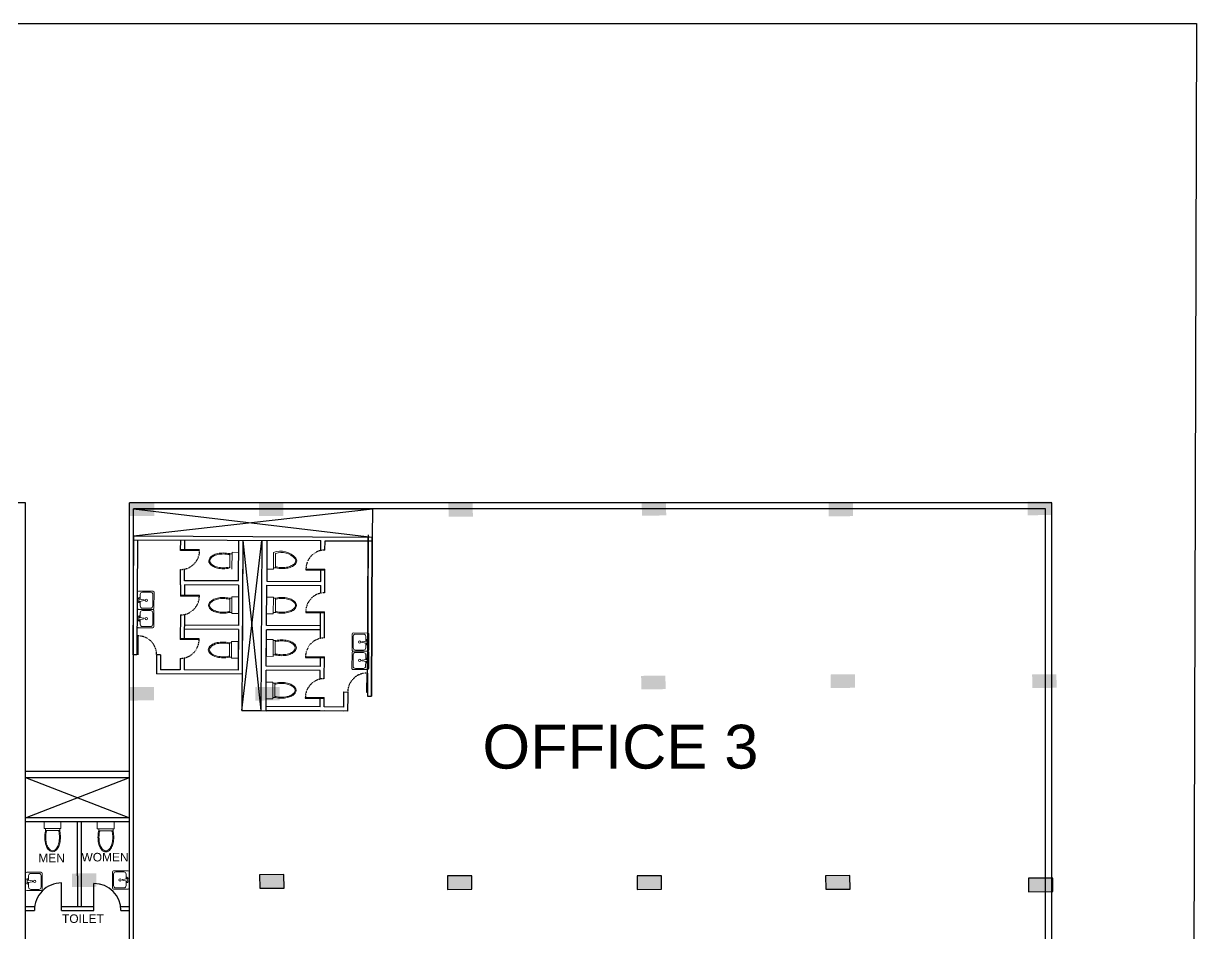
# Model space of a CAD drawing. Header units: millimetres. Extents: x 587797 to 2274247, y 1711 to 439204.
# Drawn here: x 1255669 to 1299108, y 295774 to 329492 of the extents above; entities that cross this region are included whole.
import ezdxf

# ---------------------------------------------------------------- set-up
doc = ezdxf.new("R2010")
doc.units = ezdxf.units.MM
doc.linetypes.add('ACAD_ISO03W100', pattern=[30, 12, -18])
doc.layers.add('finiture', color=7, linetype='Continuous', lineweight=20)
doc.styles.add('DIM_FONT', font='SIMPLEX', dxfattribs={"width": 0.8})
doc.styles.get("Standard").update_dxf_attribs({"font": 'arial.ttf'})

msp = doc.modelspace()

# ---------------------------------------------------------------- hatches: boundary and pattern name
h = msp.add_hatch(color=256)
h.dxf.hatch_style = 1
h.paths.add_polyline_path([(1260515.112, 311246.874), (1260510.824, 311746.856), (1259610.857, 311739.138), (1259615.145, 311239.156)])
h = msp.add_hatch(color=256)
h.dxf.hatch_style = 1
h.paths.add_polyline_path([(1265293.24, 311246.874), (1265288.952, 311746.856), (1264388.985, 311739.138), (1264393.273, 311239.156)])
h = msp.add_hatch(color=256)
h.dxf.hatch_style = 1
h.paths.add_polyline_path([(1272310.32, 311220.328), (1272306.033, 311720.31), (1271406.066, 311712.592), (1271410.353, 311212.61)])
h = msp.add_hatch(color=256)
h.dxf.hatch_style = 1
h.paths.add_polyline_path([(1279469.091, 311264.067), (1279464.803, 311764.048), (1278564.836, 311756.331), (1278569.124, 311256.349)])
h = msp.add_hatch(color=256)
h.dxf.hatch_style = 1
h.paths.add_polyline_path([(1286388.946, 311238.217), (1286384.658, 311738.199), (1285484.691, 311730.481), (1285488.979, 311230.499)])
h = msp.add_hatch(color=256)
h.dxf.hatch_style = 1
h.paths.add_polyline_path([(1293754.809, 311278.668), (1293750.521, 311778.649), (1292850.555, 311770.931), (1292854.842, 311270.95)])
h = msp.add_hatch(color=256)
h.dxf.hatch_style = 1
h.paths.add_polyline_path([(1286463.871, 304878.776), (1286459.583, 305378.758), (1285559.616, 305371.04), (1285563.904, 304871.058)])
h = msp.add_hatch(color=256)
h.dxf.hatch_style = 1
h.paths.add_polyline_path([(1293924.818, 304878.776), (1293920.53, 305378.758), (1293020.563, 305371.04), (1293024.851, 304871.058)])
h = msp.add_hatch(color=256)
h.dxf.hatch_style = 1
h.paths.add_polyline_path([(1279446.047, 304828.659), (1279441.759, 305328.64), (1278541.792, 305320.923), (1278546.08, 304820.941)])
h = msp.add_hatch(color=256)
h.dxf.hatch_style = 1
h.paths.add_polyline_path([(1260501.655, 304413.014), (1260497.367, 304912.996), (1259597.4, 304905.278), (1259601.688, 304405.297)])
h = msp.add_hatch(color=256)
h.dxf.hatch_style = 1
h.paths.add_polyline_path([(1265157.197, 304413.014), (1265152.909, 304912.996), (1264252.942, 304905.278), (1264257.23, 304405.297)])
h = msp.add_hatch(color=256)
h.dxf.hatch_style = 1
h.paths.add_polyline_path([(1258369.747, 297504.986), (1258365.459, 298004.968), (1257465.492, 297997.25), (1257469.78, 297497.268)])
h = msp.add_hatch(color=256)
h.dxf.hatch_style = 1
h.paths.add_polyline_path([(1265318.333, 297460.896), (1265314.045, 297960.877), (1264414.078, 297953.16), (1264418.366, 297453.178)])
h = msp.add_hatch(color=256)
h.dxf.hatch_style = 1
h.paths.add_polyline_path([(1272274.285, 297416.357), (1272269.997, 297916.339), (1271370.03, 297908.621), (1271374.318, 297408.639)])
h = msp.add_hatch(color=256)
h.dxf.hatch_style = 1
h.paths.add_polyline_path([(1279297.105, 297416.357), (1279292.818, 297916.339), (1278392.851, 297908.621), (1278397.138, 297408.639)])
h = msp.add_hatch(color=256)
h.dxf.hatch_style = 1
h.paths.add_polyline_path([(1286277.705, 297423.402), (1286273.417, 297923.384), (1285373.45, 297915.666), (1285377.738, 297415.684)])
h = msp.add_hatch(color=256)
h.dxf.hatch_style = 1
h.paths.add_polyline_path([(1293787.162, 297331.698), (1293782.874, 297831.68), (1292882.907, 297823.962), (1292887.195, 297323.98)])

# ---------------------------------------------------------------- linework, layer by layer
for p, q in [((1099894.904, 329491.777), (1299107.928, 329491.777)), ((1299107.928, 329491.777), (1298708.985, 189502.699)), ((1255743.882, 311734.998), (1201743.882, 311734.998)), ((1255743.882, 291504.998), (1255743.882, 311734.998)), ((1293743.882, 311734.998), (1259593.882, 311734.998)), ((1259593.882, 291504.998), (1259593.882, 311734.998)), ((1293513.882, 311504.998), (1259743.882, 311504.998)), ((1259743.882, 291734.998), (1259743.882, 311504.998)), ((1259743.882, 310504.998), (1259743.882, 311504.998)), ((1259743.882, 311504.998), (1268589.775, 311504.998)), ((1259743.882, 311504.998), (1268584.639, 310461.483)), ((1259743.882, 310504.998), (1268589.775, 311504.998)), ((1268589.775, 311504.998), (1268584.639, 310461.483)), ((1293513.882, 291734.998), (1293513.882, 311504.998)), ((1293743.882, 291734.998), (1293743.882, 311734.998)), ((1259743.882, 310504.998), (1259722.229, 306105.705)), ((1259743.187, 310363.749), (1266685.038, 310329.581)), ((1259743.882, 310504.998), (1268584.639, 310461.483)), ((1259893.142, 310354.261), (1259872.227, 306104.967)), ((1261490.161, 309962.319), (1261492.052, 310346.391)), ((1261640.159, 309961.581), (1261642.05, 310345.653)), ((1263634.642, 308835.827), (1263642.025, 310335.809)), ((1263792.024, 310335.071), (1263761.015, 304035.147)), ((1263761.015, 304035.147), (1264492.015, 310331.625)), ((1263792.024, 310335.071), (1263767.66, 305385.131)), ((1263792.024, 310335.071), (1264461.007, 304031.702)), ((1264492.015, 310331.625), (1264461.007, 304031.702)), ((1264685.02, 310330.675), (1264677.637, 308830.694)), ((1266683.235, 309963.207), (1266685.038, 310329.581)), ((1266833.313, 309978.729), (1266835.037, 310328.843)), ((1266835.037, 310328.843), (1268583.944, 310320.235)), ((1268406.373, 304719.065), (1268434.641, 310462.221)), ((1268435.078, 310550.97), (1268410.468, 305551.031)), ((1268584.639, 310461.483), (1268555.633, 304568.328)), ((1268555.633, 304568.328), (1268584.639, 310461.483)), ((1262190.153, 309958.874), (1261490.161, 309962.319)), ((1262190.295, 309987.874), (1261490.304, 309991.319)), ((1261483.93, 308696.411), (1261486.716, 309262.328)), ((1261634.667, 308845.671), (1261636.794, 309277.85)), ((1266129.876, 309282.182), (1266129.734, 309253.183)), ((1266129.734, 309253.183), (1266829.725, 309249.737)), ((1266129.876, 309282.182), (1266829.868, 309278.737)), ((1266677.612, 308820.85), (1266679.727, 309250.476)), ((1266825.53, 308397.471), (1266829.868, 309278.737)), ((1261483.93, 308696.411), (1261481.87, 308277.897)), ((1261633.928, 308695.673), (1261631.868, 308277.159)), ((1263633.904, 308685.829), (1261633.928, 308695.673)), ((1263634.642, 308835.827), (1261634.667, 308845.671)), ((1263633.904, 308685.829), (1263626.521, 307185.847)), ((1264669.515, 307180.714), (1264676.898, 308680.695)), ((1264676.898, 308680.695), (1266676.874, 308670.851)), ((1264677.637, 308830.694), (1266677.612, 308820.85)), ((1266675.452, 308381.95), (1266676.874, 308670.851)), ((1262181.862, 308274.452), (1261481.87, 308277.897)), ((1262182.005, 308303.451), (1261482.013, 308306.897)), ((1262181.862, 308274.452), (1262182.005, 308303.451)), ((1261478.425, 307577.906), (1261473.953, 306669.306)), ((1261628.503, 307593.427), (1261624.094, 306697.567)), ((1266122.093, 307700.925), (1266121.951, 307671.926)), ((1266121.951, 307671.926), (1266821.942, 307668.48)), ((1266122.093, 307700.925), (1266822.085, 307697.48)), ((1266667.219, 306709.325), (1266672.087, 307698.218)), ((1266817.298, 306724.847), (1266822.085, 307697.48)), ((1263626.521, 307185.847), (1261626.545, 307195.691)), ((1266669.491, 307170.87), (1264669.515, 307180.714)), ((1259875.672, 306804.959), (1259872.227, 306104.967)), ((1259904.672, 306804.816), (1259875.672, 306804.959)), ((1259904.672, 306804.816), (1259901.227, 306104.824)), ((1262174.087, 306694.86), (1261474.095, 306698.305)), ((1263625.783, 307035.849), (1261625.807, 307045.693)), ((1262173.944, 306665.86), (1262174.087, 306694.86)), ((1263625.783, 307035.849), (1263618.4, 305535.867)), ((1264662.132, 305680.732), (1264668.777, 307030.715)), ((1266668.753, 307020.871), (1264668.777, 307030.715)), ((1262173.944, 306665.86), (1261473.953, 306669.306)), ((1259872.227, 306104.967), (1259722.229, 306105.705)), ((1260597.821, 305951.394), (1260595.111, 305400.746)), ((1260601.218, 306101.379), (1260600.48, 305951.381)), ((1260748.557, 306100.654), (1260601.218, 306101.379)), ((1260748.557, 306100.654), (1260745.847, 305550.006)), ((1261470.507, 305969.314), (1261468.426, 305546.449)), ((1261620.586, 305984.836), (1261618.424, 305545.711)), ((1266113.861, 306028.301), (1266113.718, 305999.301)), ((1266113.718, 305999.301), (1266813.709, 305995.856)), ((1266113.861, 306028.301), (1266813.852, 306024.855)), ((1266662.108, 305670.888), (1266663.711, 305996.594)), ((1266809.866, 305215.088), (1266813.852, 306024.855)), ((1263767.66, 305385.131), (1260595.111, 305400.746)), ((1261468.426, 305546.449), (1260745.847, 305550.006)), ((1263618.4, 305535.867), (1261618.424, 305545.711)), ((1264654.749, 304180.75), (1264661.394, 305530.734)), ((1266661.37, 305520.89), (1264661.394, 305530.734)), ((1266662.108, 305670.888), (1264662.132, 305680.732)), ((1266659.788, 305199.566), (1266661.37, 305520.89)), ((1268380.819, 305419.199), (1268377.373, 304719.208)), ((1268380.819, 305419.199), (1268409.818, 305419.056)), ((1268409.818, 305419.056), (1268406.373, 304719.065)), ((1266106.43, 304518.542), (1266106.287, 304489.542)), ((1266106.43, 304518.542), (1266806.421, 304515.096)), ((1266804.723, 304170.168), (1266806.421, 304515.096)), ((1267527.302, 304166.611), (1267530.043, 304723.378)), ((1267530.043, 304723.378), (1267677.382, 304722.653)), ((1267676.644, 304572.655), (1267673.903, 304015.888)), ((1267677.382, 304722.653), (1267676.644, 304572.655)), ((1267676.644, 304572.655), (1267679.302, 304572.642)), ((1268377.373, 304719.208), (1268406.373, 304719.065)), ((1268406.373, 304719.065), (1268405.635, 304569.067)), ((1268405.635, 304569.067), (1268555.633, 304568.328)), ((1268406.373, 304719.065), (1268406.373, 304719.065)), ((1264654.011, 304030.752), (1264654.749, 304180.75)), ((1266654.725, 304170.906), (1264654.749, 304180.75)), ((1266106.287, 304489.542), (1266806.278, 304486.097)), ((1266654.725, 304170.906), (1266656.28, 304486.835)), ((1267527.302, 304166.611), (1266804.723, 304170.168)), ((1263761.015, 304035.147), (1264461.007, 304031.702)), ((1264461.007, 304031.702), (1264654.011, 304030.752)), ((1266653.987, 304020.908), (1264654.011, 304030.752)), ((1267673.903, 304015.888), (1264654.011, 304030.752)), ((1267526.564, 304016.613), (1266803.985, 304020.169)), ((1255743.882, 301787.797), (1259593.882, 301787.797)), ((1255743.882, 301557.797), (1259593.882, 301557.797)), ((1255743.882, 301557.797), (1259593.882, 300057.797)), ((1255743.882, 300057.797), (1259593.882, 301557.797)), ((1255743.882, 298778.208), (1255743.882, 300778.208)), ((1259593.882, 300057.797), (1255743.882, 300057.797)), ((1259593.882, 299907.797), (1255743.882, 299907.797)), ((1257668.882, 297907.797), (1257668.882, 299907.797)), ((1257818.882, 296778.208), (1257818.882, 299907.797)), ((1259593.882, 297907.797), (1259593.882, 299907.797)), ((1255743.882, 297571.348), (1255743.882, 299571.348)), ((1255743.882, 297571.348), (1255743.882, 299071.348)), ((1257076.509, 296628.208), (1257076.509, 297650.142)), ((1257668.882, 297907.797), (1257668.882, 296778.208)), ((1258278.765, 296628.208), (1258278.765, 297628.208)), ((1265314.045, 297960.877), (1264414.078, 297953.16)), ((1264414.078, 297953.16), (1264418.366, 297453.178)), ((1265318.333, 297460.896), (1265314.045, 297960.877)), ((1272269.997, 297916.339), (1271370.03, 297908.621)), ((1271370.03, 297908.621), (1271374.318, 297408.639)), ((1272274.285, 297416.357), (1272269.997, 297916.339)), ((1279292.818, 297916.339), (1278392.851, 297908.621)), ((1278392.851, 297908.621), (1278397.138, 297408.639)), ((1279297.105, 297416.357), (1279292.818, 297916.339)), ((1286273.417, 297923.384), (1285373.45, 297915.666)), ((1285373.45, 297915.666), (1285377.738, 297415.684)), ((1286277.705, 297423.402), (1286273.417, 297923.384)), ((1293782.874, 297831.68), (1292882.907, 297823.962)), ((1292882.907, 297823.962), (1292887.195, 297323.98)), ((1293787.162, 297331.698), (1293782.874, 297831.68)), ((1264418.366, 297453.178), (1265318.333, 297460.896)), ((1271374.318, 297408.639), (1272274.285, 297416.357)), ((1278397.138, 297408.639), (1279297.105, 297416.357)), ((1285377.738, 297415.684), (1286277.705, 297423.402)), ((1292887.195, 297323.98), (1293787.162, 297331.698)), ((1255743.882, 296778.208), (1256084.56, 296778.208)), ((1257076.509, 296778.208), (1258278.765, 296778.208)), ((1257076.509, 296778.208), (1257743.882, 296778.208)), ((1259268.311, 296772.423), (1259593.882, 296778.208)), ((1255743.882, 296628.208), (1256076.509, 296628.208)), ((1257076.509, 296628.208), (1258278.765, 296628.208)), ((1257076.509, 296628.208), (1257743.882, 296628.208)), ((1259278.765, 296628.208), (1259593.882, 296628.208))]:
    msp.add_line(p, q)
at = {"linetype": 'ACAD_ISO03W100'}
for centre, start, end in [((1261490.161, 309962.319), 269.7179901, 359.71799), ((1266829.868, 309278.737), 89.7179901, 179.71799), ((1261481.87, 308277.897), 269.7179901, 359.71799), ((1266822.085, 307697.48), 89.7179901, 179.71799), ((1259901.227, 306104.824), 359.71799, 89.7179901), ((1266813.852, 306024.855), 89.7179901, 179.71799), ((1261473.953, 306669.306), 269.7179901, 359.71799), ((1268377.373, 304719.208), 89.7179901, 179.71799), ((1266806.421, 304515.096), 89.7179901, 179.71799)]:
    msp.add_arc(centre, 700, start, end, dxfattribs=at)
for centre, radius, start, end in [((1257076.673, 296649.746), 1000.396, 90.00939, 181.2336345), ((1258278.765, 296628.208), 1000, 0, 90)]:
    msp.add_arc(centre, radius, start, end)
at = {"layer": 'finiture'}
for p, q in [((1263315.599, 309843.212), (1263313.01, 309317.121)), ((1263315.413, 309843.862), (1263392.076, 309843.485)), ((1263388.778, 309276.691), (1263391.834, 309897.387)), ((1263391.834, 309897.387), (1263639.862, 309896.166)), ((1263639.862, 309896.166), (1263636.806, 309275.47)), ((1264930.884, 309889.811), (1264927.828, 309269.116)), ((1265004.063, 309323.29), (1265006.652, 309849.382)), ((1265004.249, 309322.64), (1264927.586, 309323.018)), ((1264927.828, 309269.116), (1264679.8, 309270.337)), ((1259883.621, 308419.963), (1259880.708, 307828.078)), ((1260461.622, 308459.397), (1259926.107, 308462.033)), ((1259926.11, 308462.585), (1260461.625, 308459.949)), ((1260080.916, 308418.992), (1260376.859, 308417.536)), ((1259938.327, 308081.466), (1259938.743, 308166.021)), ((1259966.512, 308081.327), (1260135.76, 308108.68)), ((1260135.899, 308136.865), (1259966.928, 308165.882)), ((1259993.864, 307912.078), (1259994.731, 308088.235)), ((1259995.078, 308158.697), (1259995.945, 308334.853)), ((1260135.76, 308108.68), (1260135.899, 308136.865)), ((1260460.998, 308332.564), (1260458.917, 307909.789)), ((1260500.778, 307825.026), (1260503.691, 308416.911)), ((1263307.478, 308193.232), (1263304.889, 307667.141)), ((1263307.292, 308193.882), (1263383.955, 308193.505)), ((1263380.657, 307626.711), (1263383.712, 308247.407)), ((1263383.712, 308247.407), (1263631.74, 308246.186)), ((1263631.74, 308246.186), (1263628.685, 307625.49)), ((1264671.679, 307620.357), (1264674.734, 308241.052)), ((1264674.734, 308241.052), (1264922.762, 308239.831)), ((1264922.762, 308239.831), (1264919.707, 307619.136)), ((1264995.788, 308202.776), (1264922.074, 308203.139)), ((1264995.941, 307673.31), (1264998.531, 308199.402)), ((1259880.275, 307739.986), (1259877.361, 307148.101)), ((1260458.275, 307779.419), (1259922.76, 307782.055)), ((1259922.763, 307782.607), (1260458.278, 307779.971)), ((1259922.778, 307785.593), (1260458.293, 307782.957)), ((1259991.731, 307478.72), (1259992.598, 307654.876)), ((1260077.57, 307739.015), (1260373.512, 307737.558)), ((1260373.946, 307825.651), (1260078.003, 307827.107)), ((1260457.651, 307652.587), (1260455.57, 307229.812)), ((1260497.431, 307145.049), (1260500.345, 307736.934)), ((1263307.631, 307663.767), (1263381.345, 307663.404)), ((1263628.685, 307625.49), (1263380.657, 307626.711)), ((1264919.707, 307619.136), (1264671.679, 307620.357)), ((1264996.128, 307672.66), (1264919.465, 307673.038)), ((1259934.98, 307401.488), (1259935.396, 307486.043)), ((1259963.165, 307401.35), (1260132.414, 307428.702)), ((1260132.552, 307456.887), (1259963.581, 307485.905)), ((1259990.517, 307232.101), (1259991.385, 307408.257)), ((1260370.599, 307145.673), (1260074.656, 307147.13)), ((1260132.414, 307428.702), (1260132.552, 307456.887)), ((1259919.431, 307105.615), (1260454.946, 307102.979)), ((1267839.146, 306868.567), (1267836.233, 306276.682)), ((1267878.927, 306361.028), (1267881.008, 306783.803)), ((1268417.147, 306908), (1267881.632, 306910.636)), ((1267965.979, 306867.942), (1268261.921, 306866.486)), ((1268346.06, 306781.514), (1268345.193, 306605.358)), ((1268456.303, 306273.63), (1268459.216, 306865.515)), ((1263299.357, 306543.252), (1263296.767, 306017.161)), ((1263299.17, 306543.902), (1263375.833, 306543.525)), ((1263372.536, 305976.731), (1263375.591, 306597.427)), ((1263375.591, 306597.427), (1263623.619, 306596.206)), ((1263623.619, 306596.206), (1263620.564, 305975.51)), ((1264663.927, 306045.376), (1264666.982, 306666.071)), ((1264666.982, 306666.071), (1264915.01, 306664.85)), ((1264915.01, 306664.85), (1264911.955, 306044.155)), ((1264988.036, 306627.795), (1264914.322, 306628.158)), ((1264988.189, 306098.329), (1264990.779, 306624.421)), ((1268259.008, 306274.601), (1267963.066, 306276.057)), ((1268204.164, 306584.913), (1268204.025, 306556.728)), ((1268204.025, 306556.728), (1268372.997, 306527.711)), ((1268373.413, 306612.266), (1268204.164, 306584.913)), ((1268344.846, 306534.896), (1268343.979, 306358.739)), ((1268401.598, 306612.127), (1268401.182, 306527.572)), ((1263299.51, 306013.787), (1263373.224, 306013.424)), ((1263620.564, 305975.51), (1263372.536, 305976.731)), ((1264911.955, 306044.155), (1264663.927, 306045.376)), ((1264988.376, 306097.68), (1264911.713, 306098.057)), ((1267835.8, 306188.589), (1267832.886, 305596.704)), ((1267875.58, 305681.051), (1267877.661, 306103.826)), ((1268413.8, 306228.022), (1267878.285, 306230.658)), ((1268413.815, 306231.008), (1267878.3, 306233.644)), ((1267878.303, 306234.196), (1268413.818, 306231.56)), ((1267962.632, 306187.965), (1268258.575, 306186.508)), ((1268200.817, 305904.935), (1268200.679, 305876.75)), ((1268200.679, 305876.75), (1268369.65, 305847.733)), ((1268370.066, 305932.288), (1268200.817, 305904.935)), ((1268341.5, 305854.918), (1268340.632, 305678.762)), ((1268342.713, 306101.537), (1268341.846, 305925.38)), ((1268398.251, 305932.149), (1268397.835, 305847.594)), ((1268452.956, 305593.652), (1268455.87, 306185.537)), ((1268410.468, 305551.031), (1267874.953, 305553.666)), ((1267874.956, 305554.218), (1268410.471, 305551.582)), ((1268255.661, 305594.623), (1267959.719, 305596.08)), ((1264656.167, 304468.841), (1264659.222, 305089.536)), ((1264659.222, 305089.536), (1264907.25, 305088.315)), ((1264907.25, 305088.315), (1264904.195, 304467.62)), ((1264980.277, 305051.26), (1264906.562, 305051.623)), ((1264980.429, 304521.794), (1264983.019, 305047.886)), ((1264980.616, 304521.144), (1264903.953, 304521.522)), ((1264904.195, 304467.62), (1264656.167, 304468.841)), ((1256429.458, 299661.363), (1256429.458, 299909.394)), ((1257050.161, 299909.394), (1257050.161, 299661.363)), ((1258402.264, 299655.359), (1258402.264, 299903.39)), ((1259022.967, 299903.39), (1259022.967, 299655.359)), ((1257050.161, 299661.363), (1256429.458, 299661.363)), ((1256483.358, 299585.207), (1256483.358, 299661.871)), ((1256484.007, 299585.396), (1257010.105, 299585.396)), ((1257013.465, 299588.155), (1257013.465, 299661.871)), ((1259022.967, 299655.359), (1258402.264, 299655.359)), ((1258456.164, 299579.203), (1258456.164, 299655.867)), ((1258456.813, 299579.392), (1258982.911, 299579.392)), ((1258986.271, 299582.151), (1258986.271, 299655.867)), ((1255747.157, 298003.233), (1255747.157, 297411.341)), ((1255789.435, 298046.063), (1256324.957, 298046.063)), ((1256324.957, 298045.511), (1255789.435, 298045.511)), ((1255944.455, 298003.233), (1256240.401, 298003.233)), ((1256367.235, 297411.341), (1256367.235, 298003.233)), ((1258964.201, 298057.006), (1258964.201, 297465.114)), ((1259542, 298099.284), (1259006.479, 298099.284)), ((1259091.035, 298057.006), (1259386.981, 298057.006)), ((1259584.278, 297465.114), (1259584.278, 298057.006)), ((1255803.528, 297665.009), (1255803.528, 297749.565)), ((1256000.825, 297721.38), (1255831.713, 297749.565)), ((1255831.713, 297665.009), (1256000.825, 297693.194)), ((1255859.898, 297742.519), (1255859.898, 297918.677)), ((1255859.898, 297495.897), (1255859.898, 297672.055)), ((1256000.825, 297693.194), (1256000.825, 297721.38)), ((1256324.957, 297918.677), (1256324.957, 297495.897)), ((1259006.479, 297549.67), (1259006.479, 297972.45)), ((1259499.722, 297803.338), (1259330.61, 297775.153)), ((1259330.61, 297775.153), (1259330.61, 297746.968)), ((1259330.61, 297746.968), (1259499.722, 297718.782)), ((1259471.537, 297972.45), (1259471.537, 297796.292)), ((1259471.537, 297725.829), (1259471.537, 297549.67)), ((1259527.908, 297803.338), (1259527.908, 297718.782)), ((1255789.435, 297369.063), (1256324.957, 297369.063)), ((1255789.435, 297363.585), (1256324.957, 297363.585)), ((1256240.401, 297411.341), (1255944.455, 297411.341)), ((1259006.479, 297423.028), (1259542, 297423.028)), ((1259386.981, 297465.114), (1259091.035, 297465.114))]:
    msp.add_line(p, q, dxfattribs=at)
for centre, radius in [((1259952.281, 308053.212), 28.185), ((1259952.974, 308194.137), 28.185), ((1260220.385, 308122.356), 42.278), ((1259948.934, 307373.234), 28.185), ((1259949.627, 307514.159), 28.185), ((1260217.038, 307442.378), 42.278), ((1268119.54, 306571.237), 42.278), ((1268386.951, 306499.456), 28.185), ((1268387.644, 306640.381), 28.185), ((1268116.193, 305891.259), 42.278), ((1268383.604, 305819.479), 28.185), ((1268384.297, 305960.404), 28.185), ((1255817.62, 297777.751), 28.185), ((1255817.62, 297636.824), 28.185), ((1256085.381, 297707.287), 42.278), ((1259246.054, 297761.06), 42.278), ((1259513.815, 297831.524), 28.185), ((1259513.815, 297690.597), 28.185)]:
    msp.add_circle(centre, radius, dxfattribs=at)
for centre, radius, start, end in [((1262874.674, 309443.662), 392.122, 117.9897248, 142.1149553), ((1262874.674, 309443.662), 354.917, 117.9897248, 142.1149553), ((1262993.339, 309220.389), 644.97, 102.2765668, 117.9897248), ((1262993.339, 309220.389), 607.765, 102.2765668, 117.9897248), ((1263070.403, 308866.248), 1007.399, 89.7179901, 102.2765668), ((1263070.403, 308866.248), 970.194, 89.7179901, 102.2765668), ((1263070.403, 308866.248), 970.194, 77.1594133, 89.7179901), ((1263070.403, 308866.248), 1007.399, 77.1594133, 89.7179901), ((1263150.949, 309219.613), 607.765, 75.2095504, 77.1594133), ((1263150.949, 309219.613), 644.97, 75.2095504, 77.1594133), ((1265200.162, 309215.664), 725.938, 40.0987328, 111.7735687), ((1265232.85, 309246.523), 643.897, 40.0321448, 110.5665209), ((1262695.316, 309583.213), 164.868, 179.71799, 217.3210247), ((1262695.316, 309583.213), 164.868, 142.1149553, 179.71799), ((1262876.039, 309720.993), 392.122, 217.3210247, 241.4462553), ((1262695.316, 309583.213), 127.664, 179.71799, 217.3210247), ((1262695.316, 309583.213), 127.664, 142.1149553, 179.71799), ((1262876.039, 309720.993), 354.917, 217.3210247, 241.4462553), ((1262996.896, 309943.087), 644.97, 241.4462553, 257.1594133), ((1262996.896, 309943.087), 607.765, 241.4462553, 257.1594133), ((1263077.442, 310296.452), 1007.399, 257.1594133, 269.7179901), ((1263077.442, 310296.452), 970.194, 257.1594133, 269.7179901), ((1263077.442, 310296.452), 1007.399, 269.7179901, 282.2765668), ((1263077.442, 310296.452), 970.194, 269.7179901, 282.2765668), ((1263154.506, 309942.311), 607.765, 282.2765668, 284.2264297), ((1265168.713, 309946.89), 644.97, 255.2095504, 257.1594133), ((1265168.713, 309946.89), 607.765, 255.2095504, 257.1594133), ((1265249.259, 310300.255), 1007.399, 257.1594133, 269.7179901), ((1265249.259, 310300.255), 970.194, 257.1594133, 269.7179901), ((1265249.259, 310300.255), 1007.399, 269.7179901, 282.2765668), ((1265249.259, 310300.255), 970.194, 269.7179901, 282.2765668), ((1265326.323, 309946.114), 607.765, 282.2765668, 297.9897248), ((1265326.323, 309946.114), 644.97, 282.2765668, 297.9897248), ((1265444.988, 309722.841), 354.917, 297.9897248, 322.1149553), ((1265444.988, 309722.841), 392.122, 297.9897248, 322.1149553), ((1265624.346, 309583.289), 127.664, 322.1149553, 359.71799), ((1265624.346, 309583.289), 127.664, 359.71799, 37.3210247), ((1265624.346, 309583.289), 164.868, 322.1149553, 359.71799), ((1265624.346, 309583.289), 164.868, 359.71799, 37.3210247), ((1259925.899, 308419.755), 42.278, 89.7179901, 179.71799), ((1260080.5, 308334.437), 84.556, 89.7179901, 179.71799), ((1260376.443, 308332.981), 84.556, 359.71799, 89.7179901), ((1260461.414, 308417.119), 42.278, 359.71799, 89.7179901), ((1262687.194, 307933.233), 164.868, 142.1149553, 179.71799), ((1262866.553, 307793.682), 392.122, 117.9897248, 142.1149553), ((1262687.194, 307933.233), 127.664, 142.1149553, 179.71799), ((1262866.553, 307793.682), 354.917, 117.9897248, 142.1149553), ((1262985.218, 307570.409), 644.97, 102.2765668, 117.9897248), ((1262985.218, 307570.409), 607.765, 102.2765668, 117.9897248), ((1263062.281, 307216.268), 1007.399, 89.7179901, 102.2765668), ((1263062.281, 307216.268), 970.194, 89.7179901, 102.2765668), ((1263062.281, 307216.268), 970.194, 77.1594133, 89.7179901), ((1263062.281, 307216.268), 1007.399, 77.1594133, 89.7179901), ((1263142.827, 307569.633), 607.765, 75.2095504, 77.1594133), ((1263142.827, 307569.633), 644.97, 75.2095504, 77.1594133), ((1265157.035, 307574.211), 644.97, 102.2765668, 104.2264297), ((1265157.035, 307574.211), 607.765, 102.2765668, 104.2264297), ((1265234.099, 307220.071), 1007.399, 89.7179901, 102.2765668), ((1265234.099, 307220.071), 970.194, 89.7179901, 102.2765668), ((1265234.099, 307220.071), 970.194, 77.1594133, 89.7179901), ((1265234.099, 307220.071), 1007.399, 77.1594133, 89.7179901), ((1265314.644, 307573.436), 607.765, 61.4462553, 77.1594133), ((1265314.644, 307573.436), 644.97, 61.4462553, 77.1594133), ((1265435.502, 307795.53), 354.917, 37.3210247, 61.4462553), ((1265435.502, 307795.53), 392.122, 37.3210247, 61.4462553), ((1265616.225, 307933.309), 127.664, 359.71799, 37.3210247), ((1265616.225, 307933.309), 164.868, 359.71799, 37.3210247), ((1259922.552, 307739.778), 42.278, 89.7179901, 179.71799), ((1259922.986, 307827.87), 42.278, 179.71799, 269.7179901), ((1260077.153, 307654.46), 84.556, 89.7179901, 179.71799), ((1260078.419, 307911.662), 84.556, 179.71799, 269.7179901), ((1260373.096, 307653.003), 84.556, 359.71799, 89.7179901), ((1260374.362, 307910.206), 84.556, 269.7179901, 359.71799), ((1260458.067, 307737.142), 42.278, 359.71799, 89.7179901), ((1260458.501, 307825.234), 42.278, 269.7179901, 359.71799), ((1262687.194, 307933.233), 164.868, 179.71799, 217.3210247), ((1262867.918, 308071.013), 392.122, 217.3210247, 241.4462553), ((1262687.194, 307933.233), 127.664, 179.71799, 217.3210247), ((1262867.918, 308071.013), 354.917, 217.3210247, 241.4462553), ((1262988.775, 308293.107), 644.97, 241.4462553, 257.1594133), ((1262988.775, 308293.107), 607.765, 241.4462553, 257.1594133), ((1263069.321, 308646.472), 1007.399, 257.1594133, 269.7179901), ((1263069.321, 308646.472), 970.194, 257.1594133, 269.7179901), ((1263069.321, 308646.472), 1007.399, 269.7179901, 282.2765668), ((1263069.321, 308646.472), 970.194, 269.7179901, 282.2765668), ((1263146.384, 308292.331), 607.765, 282.2765668, 284.2264297), ((1263146.384, 308292.331), 644.97, 282.2765668, 284.2264297), ((1265160.592, 308296.91), 644.97, 255.2095504, 257.1594133), ((1265160.592, 308296.91), 607.765, 255.2095504, 257.1594133), ((1265241.138, 308650.275), 1007.399, 257.1594133, 269.7179901), ((1265241.138, 308650.275), 970.194, 257.1594133, 269.7179901), ((1265241.138, 308650.275), 1007.399, 269.7179901, 282.2765668), ((1265241.138, 308650.275), 970.194, 269.7179901, 282.2765668), ((1265318.202, 308296.134), 607.765, 282.2765668, 297.9897248), ((1265318.202, 308296.134), 644.97, 282.2765668, 297.9897248), ((1265436.867, 308072.861), 354.917, 297.9897248, 322.1149553), ((1265436.867, 308072.861), 392.122, 297.9897248, 322.1149553), ((1265616.225, 307933.309), 127.664, 322.1149553, 359.71799), ((1265616.225, 307933.309), 164.868, 322.1149553, 359.71799), ((1259919.639, 307147.893), 42.278, 179.71799, 269.7179901), ((1260075.072, 307231.685), 84.556, 179.71799, 269.7179901), ((1260371.015, 307230.228), 84.556, 269.7179901, 359.71799), ((1260455.154, 307145.257), 42.278, 269.7179901, 359.71799), ((1267881.424, 306868.358), 42.278, 89.7179901, 179.71799), ((1267965.563, 306783.387), 84.556, 89.7179901, 179.71799), ((1268261.505, 306781.931), 84.556, 359.71799, 89.7179901), ((1268416.939, 306865.723), 42.278, 359.71799, 89.7179901), ((1262679.073, 306283.253), 164.868, 179.71799, 217.3210247), ((1262679.073, 306283.253), 164.868, 142.1149553, 179.71799), ((1262858.432, 306143.702), 392.122, 117.9897248, 142.1149553), ((1262679.073, 306283.253), 127.664, 179.71799, 217.3210247), ((1262679.073, 306283.253), 127.664, 142.1149553, 179.71799), ((1262858.432, 306143.702), 354.917, 117.9897248, 142.1149553), ((1262977.097, 305920.429), 644.97, 102.2765668, 117.9897248), ((1262977.097, 305920.429), 607.765, 102.2765668, 117.9897248), ((1263054.16, 305566.288), 1007.399, 89.7179901, 102.2765668), ((1263054.16, 305566.288), 970.194, 89.7179901, 102.2765668), ((1263054.16, 305566.288), 970.194, 77.1594133, 89.7179901), ((1263054.16, 305566.288), 1007.399, 77.1594133, 89.7179901), ((1263134.706, 305919.653), 607.765, 75.2095504, 77.1594133), ((1263134.706, 305919.653), 644.97, 75.2095504, 77.1594133), ((1265149.283, 305999.231), 644.97, 102.2765668, 104.2264297), ((1265149.283, 305999.231), 607.765, 102.2765668, 104.2264297), ((1265226.346, 305645.09), 1007.399, 89.7179901, 102.2765668), ((1265226.346, 305645.09), 970.194, 89.7179901, 102.2765668), ((1265226.346, 305645.09), 970.194, 77.1594133, 89.7179901), ((1265226.346, 305645.09), 1007.399, 77.1594133, 89.7179901), ((1265306.892, 305998.455), 607.765, 61.4462553, 77.1594133), ((1265306.892, 305998.455), 644.97, 61.4462553, 77.1594133), ((1265429.114, 306497.88), 354.917, 297.9897248, 322.1149553), ((1265427.749, 306220.549), 354.917, 37.3210247, 61.4462553), ((1265429.114, 306497.88), 392.122, 297.9897248, 322.1149553), ((1265427.749, 306220.549), 392.122, 37.3210247, 61.4462553), ((1265608.473, 306358.328), 127.664, 322.1149553, 359.71799), ((1265608.473, 306358.328), 127.664, 359.71799, 37.3210247), ((1265608.473, 306358.328), 164.868, 322.1149553, 359.71799), ((1265608.473, 306358.328), 164.868, 359.71799, 37.3210247), ((1267878.511, 306276.473), 42.278, 179.71799, 269.7179901), ((1267963.482, 306360.612), 84.556, 179.71799, 269.7179901), ((1268259.424, 306359.156), 84.556, 269.7179901, 359.71799), ((1268414.026, 306273.838), 42.278, 269.7179901, 359.71799), ((1262906.75, 306465.361), 456.387, 218.1728276, 261.2491242), ((1262907.091, 306465.682), 419.654, 218.2541156, 261.5721096), ((1263061.2, 306996.492), 1007.399, 257.1594133, 269.7179901), ((1263061.2, 306996.492), 970.194, 257.1594133, 269.7179901), ((1263061.2, 306996.492), 1007.399, 269.7179901, 282.2765668), ((1263061.2, 306996.492), 970.194, 269.7179901, 282.2765668), ((1263138.263, 306642.351), 607.765, 282.2765668, 284.2264297), ((1263138.263, 306642.351), 644.97, 282.2765668, 284.2264297), ((1265152.84, 306721.929), 644.97, 255.2095504, 257.1594133), ((1265152.84, 306721.929), 607.765, 255.2095504, 257.1594133), ((1265233.386, 307075.294), 1007.399, 257.1594133, 269.7179901), ((1265233.386, 307075.294), 970.194, 257.1594133, 269.7179901), ((1265233.386, 307075.294), 1007.399, 269.7179901, 282.2765668), ((1265233.386, 307075.294), 970.194, 269.7179901, 282.2765668), ((1265310.449, 306721.153), 607.765, 282.2765668, 297.9897248), ((1265310.449, 306721.153), 644.97, 282.2765668, 297.9897248), ((1267878.077, 306188.381), 42.278, 89.7179901, 179.71799), ((1267962.216, 306103.41), 84.556, 89.7179901, 179.71799), ((1268258.158, 306101.953), 84.556, 359.71799, 89.7179901), ((1268413.592, 306185.745), 42.278, 359.71799, 89.7179901), ((1267875.164, 305596.496), 42.278, 179.71799, 269.7179901), ((1267960.135, 305680.635), 84.556, 179.71799, 269.7179901), ((1268256.077, 305679.178), 84.556, 269.7179901, 359.71799), ((1268410.679, 305593.86), 42.278, 269.7179901, 359.71799), ((1265141.523, 304422.695), 644.97, 102.2765668, 104.2264297), ((1265141.523, 304422.695), 607.765, 102.2765668, 104.2264297), ((1265218.587, 304068.555), 1007.399, 89.7179901, 102.2765668), ((1265218.587, 304068.555), 970.194, 89.7179901, 102.2765668), ((1265218.587, 304068.555), 970.194, 77.1594133, 89.7179901), ((1265218.587, 304068.555), 1007.399, 77.1594133, 89.7179901), ((1265299.132, 304421.92), 607.765, 61.4462553, 77.1594133), ((1265299.132, 304421.92), 644.97, 61.4462553, 77.1594133), ((1265419.99, 304644.014), 354.917, 37.3210247, 61.4462553), ((1265419.99, 304644.014), 392.122, 37.3210247, 61.4462553), ((1265145.08, 305145.394), 644.97, 255.2095504, 257.1594133), ((1265145.08, 305145.394), 607.765, 255.2095504, 257.1594133), ((1265225.626, 305498.759), 1007.399, 257.1594133, 269.7179901), ((1265225.626, 305498.759), 970.194, 257.1594133, 269.7179901), ((1265225.626, 305498.759), 1007.399, 269.7179901, 282.2765668), ((1265225.626, 305498.759), 970.194, 269.7179901, 282.2765668), ((1265302.69, 305144.618), 607.765, 282.2765668, 297.9897248), ((1265302.69, 305144.618), 644.97, 282.2765668, 297.9897248), ((1265421.355, 304921.345), 354.917, 297.9897248, 322.1149553), ((1265421.355, 304921.345), 392.122, 297.9897248, 322.1149553), ((1265600.713, 304781.793), 127.664, 322.1149553, 359.71799), ((1265600.713, 304781.793), 127.664, 359.71799, 37.3210247), ((1265600.713, 304781.793), 164.868, 322.1149553, 359.71799), ((1265600.713, 304781.793), 164.868, 359.71799, 37.3210247), ((1257462.167, 299345.011), 1007.399, 167.4414233, 180), ((1257462.167, 299345.011), 1007.399, 180, 192.5585767), ((1257108.409, 299423.817), 644.97, 165.4915604, 167.4414233), ((1257462.167, 299345.011), 970.194, 167.4414233, 180), ((1257462.167, 299345.011), 970.194, 180, 192.5585767), ((1257108.409, 299423.817), 607.765, 165.4915604, 167.4414233), ((1256385.702, 299423.817), 607.765, 12.5585767, 14.5084396), ((1256031.945, 299345.011), 970.194, 0, 12.5585767), ((1256031.945, 299345.011), 970.194, 347.4414233, 0), ((1256385.702, 299423.817), 644.97, 12.5585767, 14.5084396), ((1256031.945, 299345.011), 1007.399, 0, 12.5585767), ((1256031.945, 299345.011), 1007.399, 347.4414233, 0), ((1259434.973, 299339.007), 1007.399, 167.4414233, 180), ((1259434.973, 299339.007), 1007.399, 180, 192.5585767), ((1259081.215, 299417.813), 644.97, 165.4915604, 167.4414233), ((1259434.973, 299339.007), 970.194, 167.4414233, 180), ((1259434.973, 299339.007), 970.194, 180, 192.5585767), ((1259081.215, 299417.813), 607.765, 165.4915604, 167.4414233), ((1258358.508, 299417.813), 607.765, 12.5585767, 14.5084396), ((1258004.751, 299339.007), 970.194, 0, 12.5585767), ((1258004.751, 299339.007), 970.194, 347.4414233, 0), ((1258358.508, 299417.813), 644.97, 12.5585767, 14.5084396), ((1258004.751, 299339.007), 1007.399, 0, 12.5585767), ((1258004.751, 299339.007), 1007.399, 347.4414233, 0), ((1257108.409, 299266.206), 644.97, 192.5585767, 208.2717347), ((1257108.409, 299266.206), 607.765, 192.5585767, 208.2717347), ((1256885.723, 299146.443), 392.122, 208.2717347, 232.3969653), ((1256885.723, 299146.443), 354.917, 208.2717347, 232.3969653), ((1256747.056, 298966.4), 127.664, 232.3969653, 270), ((1256747.056, 298966.4), 127.664, 270, 307.6030347), ((1256608.389, 299146.443), 354.917, 307.6030347, 331.7282653), ((1256608.389, 299146.443), 392.122, 307.6030347, 331.7282653), ((1256385.702, 299266.206), 607.765, 331.7282653, 347.4414233), ((1256385.702, 299266.206), 644.97, 331.7282653, 347.4414233), ((1259081.215, 299260.201), 644.97, 192.5585767, 208.2717347), ((1259081.215, 299260.201), 607.765, 192.5585767, 208.2717347), ((1258858.529, 299140.439), 392.122, 208.2717347, 232.3969653), ((1258858.529, 299140.439), 354.917, 208.2717347, 232.3969653), ((1258581.195, 299140.439), 354.917, 307.6030347, 331.7282653), ((1258581.195, 299140.439), 392.122, 307.6030347, 331.7282653), ((1258358.508, 299260.201), 607.765, 331.7282653, 347.4414233), ((1258358.508, 299260.201), 644.97, 331.7282653, 347.4414233), ((1256747.056, 298966.4), 164.868, 232.3969653, 270), ((1256747.056, 298966.4), 164.868, 270, 307.6030347), ((1258719.862, 298960.396), 164.868, 232.3969653, 270), ((1258719.862, 298960.396), 127.664, 232.3969653, 270), ((1258719.862, 298960.396), 127.664, 270, 307.6030347), ((1258719.862, 298960.396), 164.868, 270, 307.6030347), ((1255789.435, 298003.233), 42.278, 90, 180), ((1255944.455, 297918.677), 84.556, 90, 180), ((1256240.401, 297918.677), 84.556, 0, 90), ((1256324.957, 298003.233), 42.278, 0, 90), ((1259006.479, 298057.006), 42.278, 90, 180), ((1259091.035, 297972.45), 84.556, 90, 180), ((1259386.981, 297972.45), 84.556, 0, 90), ((1259542, 298057.006), 42.278, 0, 90), ((1255789.435, 297411.341), 42.278, 180, 270), ((1255944.455, 297495.897), 84.556, 180, 270), ((1256240.401, 297495.897), 84.556, 270, 0), ((1256324.957, 297411.341), 42.278, 270, 0), ((1259006.479, 297465.114), 42.278, 180, 270), ((1259091.035, 297549.67), 84.556, 180, 270), ((1259386.981, 297549.67), 84.556, 270, 0), ((1259542, 297465.114), 42.278, 270, 0)]:
    msp.add_arc(centre, radius, start, end, dxfattribs=at)

# ---------------------------------------------------------------- texts
for s, height, p in [('OFFICE 3', 1625.3381, (1272665.919, 301884.716)), ('MEN', 316.3813, (1256218.823, 298417.071)), ('WOMEN', 316.3813, (1257818.882, 298445.976)), ('TOILET', 316.3813, (1257097.205, 296166.905))]:
    msp.add_text(s, height=height).set_placement(p)
at = {"layer": 'finiture', "style": 'DIM_FONT', "width": 0.8, "flags": 9}
for tag, p, s, rotation in [('YSIZE', (1259882.165, 308124.021), '491', 359.71799), ('XSIZE', (1259882.165, 308124.021), '450', 359.71799), ('YSIZE', (1259878.818, 307444.043), '491', 359.71799), ('XSIZE', (1259878.818, 307444.043), '450', 359.71799), ('XSIZE', (1268457.76, 306569.572), '450', 179.71799), ('YSIZE', (1268457.76, 306569.572), '491', 179.71799), ('XSIZE', (1268454.413, 305889.594), '450', 179.71799), ('YSIZE', (1268454.413, 305889.594), '491', 179.71799), ('XSIZE', (1259584.278, 297761.06), '450', 180), ('YSIZE', (1259584.278, 297761.06), '491', 180)]:
    msp.add_attdef(tag, p, s, height=0.689, rotation=rotation, dxfattribs=at)
for tag, s in [('YSIZE', '491'), ('XSIZE', '450')]:
    msp.add_attdef(tag, (1255747.157, 297707.287), s, height=0.689, dxfattribs=at)

doc.saveas('drawing.dxf')
